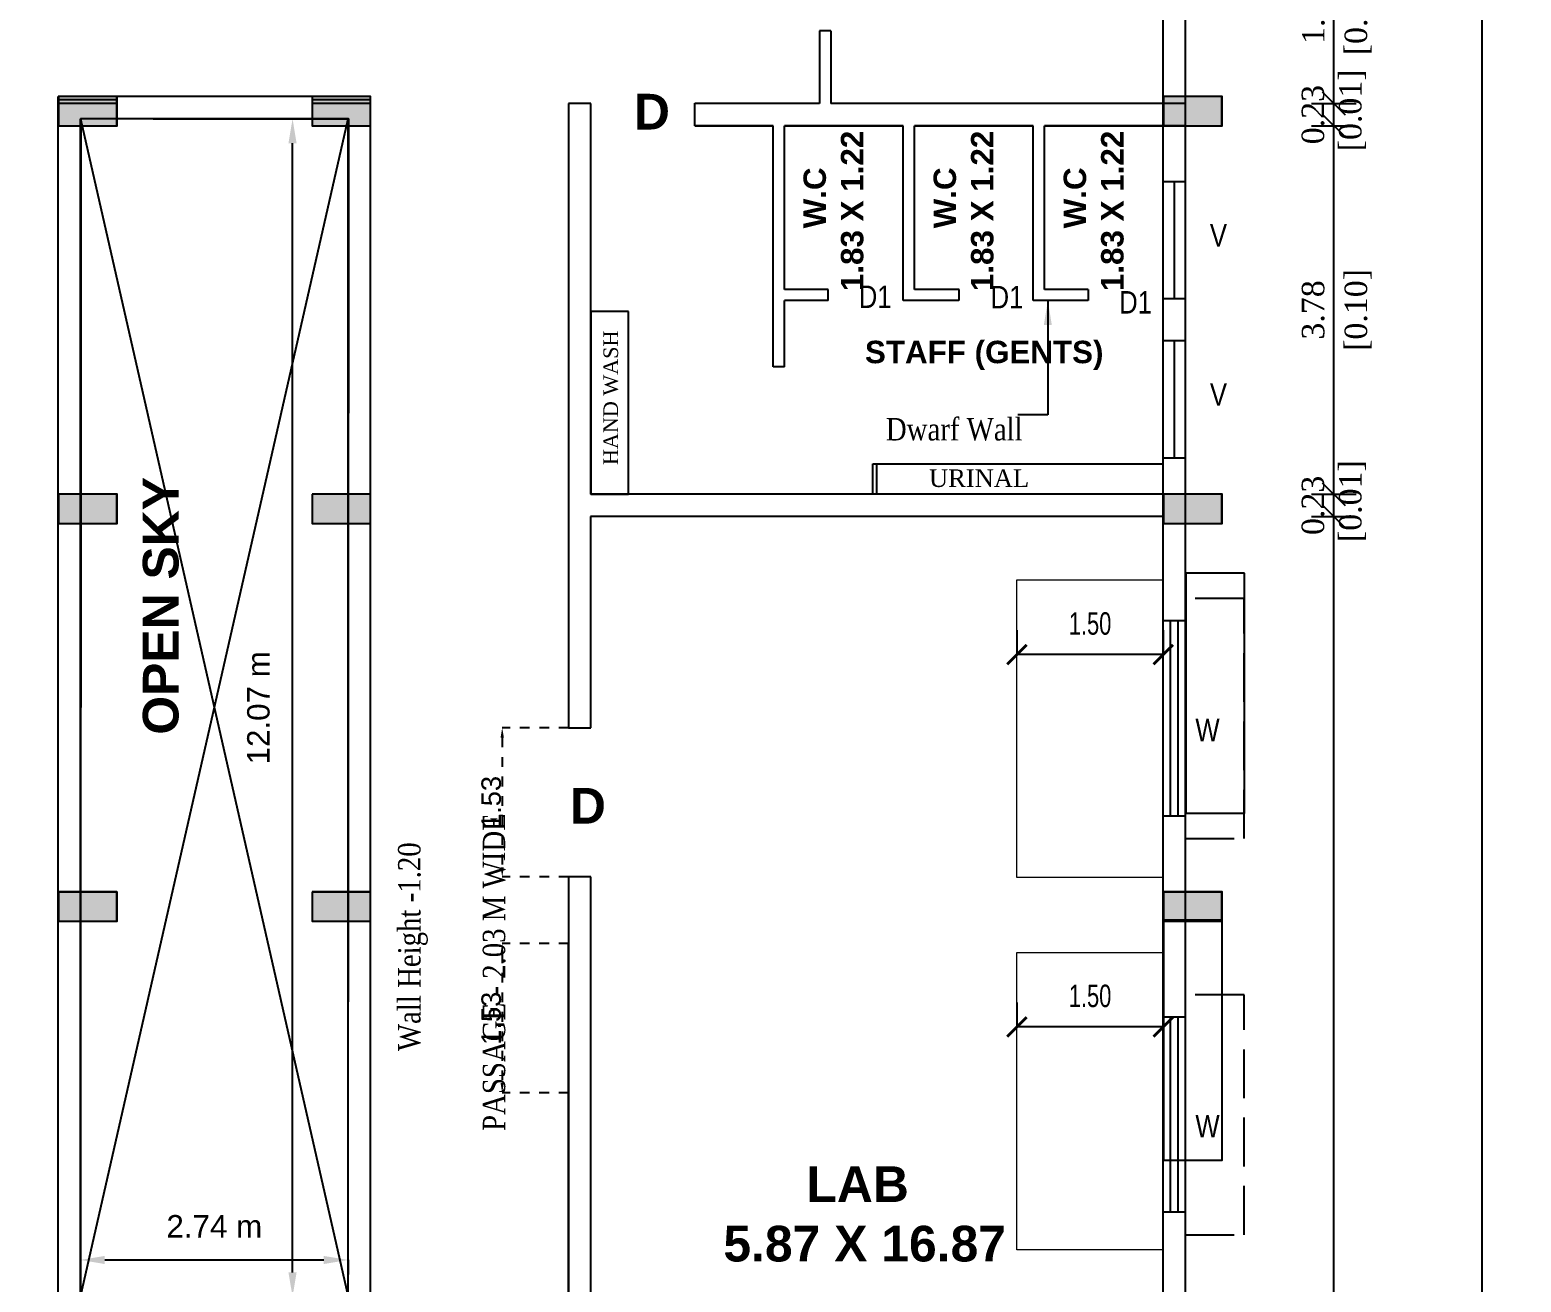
# Model space of a CAD drawing. Header units: metres. Extents: x 789 to 1127, y 8 to 183.
# Drawn here: x 922.92 to 938.2, y 50.04 to 62.88 of the extents above; entities that cross this region are included whole.
import ezdxf

# ---------------------------------------------------------------- set-up
doc = ezdxf.new("R2010")
doc.units = ezdxf.units.M
doc.header["$MEASUREMENT"] = 0
doc.header["$PDMODE"] = 96
doc.linetypes.add('CABLIN', pattern=[0.35, 0.25, -0.1])
doc.linetypes.add('DOT2', pattern=[0.125, 0, -0.125])
for name, color, linetype in [('BLK_1_FLR_1_CHAJJA', 6, 'Continuous'), ('BLK_1_FLR_2_BLT_UP_AREA_DEDUCT', 26, 'Continuous'), ('BLK_1_FLR_2_EXIT_WIDTH_DOOR', 2, 'Continuous'), ('BLK_1_FLR_2_VENTILATION_SHAFT', 6, 'Continuous'), ('C-ANNO-TABL', 10, 'Continuous'), ('DIM', 205, 'Continuous'), ('ED', 30, 'Continuous'), ('T E X T', 7, 'Continuous'), ('TEXT1', 7, 'Continuous'), ('W A L L', 125, 'Continuous')]:
    doc.layers.add(name, color=color, linetype=linetype)
doc.layers.add('BLK_1_FLR_2_BLT_UP_AREA', color=26, linetype='Continuous', plot=False)
doc.layers.add('BLK_1_FLR_2_ROOM_1_LIGHT_VENTILATION_1', color=232, linetype='Continuous', lineweight=0)
doc.styles.add('CORPORATION', font='arial.ttf')
doc.styles.add('DIM 100', font='ARIALN.TTF', dxfattribs={"width": 0.85, "height": 0.23})
doc.styles.add('PDF Arial Bold', font='arialbd.ttf')
doc.styles.add('rs', font='arial.ttf', dxfattribs={"width": 0.85})
doc.styles.add('S', font='swiss.ttf')
doc.styles.get("Standard").update_dxf_attribs({"font": 'BOOKOS.TTF'})
doc.styles.add('swc', font='swissc.ttf', dxfattribs={"height": 250})
doc.dimstyles.new('Dim-outter', dxfattribs={"dimtxt": 1, "dimasz": 1, "dimexe": 0, "dimexo": 0, "dimgap": 1, "dimtad": 1, "dimlfac": -1, "dimzin": 3, "dimdsep": 46, "dimtxsty": 'CORPORATION', "dimblk": 'ARCHTICK', "dimcen": 0.125, "dimclrd": 8, "dimclre": 8, "dimclrt": 256, "dimazin": 0, "dimtfac": 0.5, "dimtix": 1, "dimtmove": 2, "dimatfit": 3, "dimfxl": 0, "dimtolj": 1, "dimtzin": 0, "dimarcsym": 0})
doc.dimstyles.new('GRID DIM 400', dxfattribs={"dimscale": 0, "dimtxt": 0.8, "dimasz": 0.2, "dimexe": 0, "dimexo": 0, "dimgap": 0.2, "dimtad": 0, "dimlfac": -0.1, "dimzin": 1, "dimdsep": 46, "dimtxsty": 'DIM 100', "dimblk": 'ARCHTICK', "dimcen": 0, "dimclrd": 256, "dimclre": 252, "dimclrt": 4, "dimazin": 0, "dimtfac": 1, "dimtix": 1, "dimtofl": 0, "dimtmove": 2, "dimatfit": 0, "dimfxl": 0, "dimtolj": 1, "dimtzin": 0, "dimarcsym": 0})
doc.dimstyles.new('METRIC', dxfattribs={"dimtxt": 0.45, "dimasz": 0.25, "dimexe": 0.15, "dimexo": 0.15, "dimgap": 0.15, "dimtad": 1, "dimzin": 0, "dimdsep": 46, "dimtxsty": 'S', "dimcen": 0, "dimclrd": 1, "dimclre": 1, "dimclrt": 5, "dimadec": 0, "dimazin": 2, "dimtfac": 1, "dimtix": 1, "dimtofl": 0, "dimtmove": 1, "dimatfit": 0, "dimfxl": 0, "dimtolj": 1, "dimtzin": 0, "dimarcsym": 0})
doc.dimstyles.new('STANDARD$0', dxfattribs={"dimtxt": 7, "dimasz": 3, "dimexe": 3, "dimexo": 1, "dimgap": 1.5, "dimtad": 1, "dimdec": 1, "dimzin": 1, "dimdsep": 46, "dimlunit": 4, "dimtxsty": 'Standard', "dimblk": 'OBLIQUE', "dimcen": 0.09375, "dimdle": 1, "dimclrd": 8, "dimclre": 8, "dimclrt": 7, "dimadec": 1, "dimazin": 0, "dimtfac": 1, "dimtdec": 1, "dimtix": 1, "dimtmove": 2, "dimatfit": 3, "dimldrblk": 'ARCHTICK', "dimfxl": 0, "dimfrac": 2, "dimtolj": 1, "dimtzin": 0, "dimarcsym": 0})

# ---------------------------------------------------------------- blocks, each defined once
blk = doc.blocks.new('_Oblique')
at = {"color": 0, "linetype": 'ByBlock', "lineweight": -2}
blk.add_line((-0.5, -0.5), (0.5, 0.5), dxfattribs=at)
blk = doc.blocks.new('*D159')
at = {"layer": 'Defpoints', "color": 0}
for p in [(934.286, 57.89), (936.283, 57.89), (934.286, 41.016)]:
    blk.add_point(p, dxfattribs=at)
at = {"layer": 'ED', "color": 0, "lineweight": -2}
for p, q in [((936.053, 57.89), (936.513, 57.89)), ((936.283, 41.016), (936.283, 57.89)), ((936.053, 41.016), (936.513, 41.016))]:
    blk.add_line(p, q, dxfattribs=at)
at = {"layer": 'ED', "color": 0, "lineweight": -2, "xscale": 0.23, "yscale": 0.23, "zscale": 0.23}
for p, rotation in [((936.283, 57.89), 90), ((936.283, 41.016), 270)]:
    blk.add_blockref('_Oblique', p, dxfattribs=dict(at, rotation=rotation))
at = {"layer": 'ED', "color": 0, "char_height": 0.23, "attachment_point": 5, "rotation": 90}
for s, insert in [('\\A1;[0.43]', (936.532, 49.453)), ('\\A1;16.87', (936.072, 49.453))]:
    blk.add_mtext(s, dxfattribs=dict(at, insert=insert))
blk = doc.blocks.new('*D160')
at = {"layer": 'Defpoints', "color": 0}
for p in [(934.286, 58.118), (936.283, 58.118), (934.286, 57.89)]:
    blk.add_point(p, dxfattribs=at)
at = {"layer": 'ED', "color": 0, "lineweight": -2}
for p, q in [((936.053, 58.118), (936.513, 58.118)), ((936.283, 57.89), (936.283, 58.118)), ((936.053, 57.89), (936.513, 57.89))]:
    blk.add_line(p, q, dxfattribs=at)
at = {"layer": 'ED', "color": 0, "lineweight": -2, "xscale": 0.23, "yscale": 0.23, "zscale": 0.23}
for p, rotation in [((936.283, 58.118), 90), ((936.283, 57.89), 270)]:
    blk.add_blockref('_Oblique', p, dxfattribs=dict(at, rotation=rotation))
at = {"layer": 'ED', "color": 0, "insert": (936.283, 58.004), "char_height": 0.23, "attachment_point": 5, "rotation": 90}
blk.add_mtext('\\A1;0.23\\P [0.01]', dxfattribs=at)
blk = doc.blocks.new('*D161')
at = {"layer": 'Defpoints', "color": 0}
for p in [(934.515, 61.895), (936.283, 61.895), (934.286, 58.118)]:
    blk.add_point(p, dxfattribs=at)
at = {"layer": 'ED', "color": 0, "lineweight": -2}
for p, q in [((936.053, 61.895), (936.513, 61.895)), ((936.283, 58.118), (936.283, 61.895)), ((936.053, 58.118), (936.513, 58.118))]:
    blk.add_line(p, q, dxfattribs=at)
at = {"layer": 'ED', "color": 0, "lineweight": -2, "xscale": 0.23, "yscale": 0.23, "zscale": 0.23}
for p, rotation in [((936.283, 61.895), 90), ((936.283, 58.118), 270)]:
    blk.add_blockref('_Oblique', p, dxfattribs=dict(at, rotation=rotation))
at = {"layer": 'ED', "color": 0, "char_height": 0.23, "attachment_point": 5, "rotation": 90}
for s, insert in [('\\A1;[0.10]', (936.532, 60.007)), ('\\A1;3.78', (936.072, 60.007))]:
    blk.add_mtext(s, dxfattribs=dict(at, insert=insert))
blk = doc.blocks.new('*D162')
at = {"layer": 'Defpoints', "color": 0}
for p in [(934.515, 62.123), (936.283, 62.123), (934.515, 61.895)]:
    blk.add_point(p, dxfattribs=at)
at = {"layer": 'ED', "color": 0, "lineweight": -2}
for p, q in [((936.053, 62.123), (936.513, 62.123)), ((936.283, 61.895), (936.283, 62.123)), ((936.053, 61.895), (936.513, 61.895))]:
    blk.add_line(p, q, dxfattribs=at)
at = {"layer": 'ED', "color": 0, "lineweight": -2, "xscale": 0.23, "yscale": 0.23, "zscale": 0.23}
for p, rotation in [((936.283, 62.123), 90), ((936.283, 61.895), 270)]:
    blk.add_blockref('_Oblique', p, dxfattribs=dict(at, rotation=rotation))
at = {"layer": 'ED', "color": 0, "insert": (936.283, 62.009), "char_height": 0.23, "attachment_point": 5, "rotation": 90}
blk.add_mtext('\\A1;0.23\\P [0.01]', dxfattribs=at)
blk = doc.blocks.new('*D163')
at = {"layer": 'Defpoints', "color": 0}
for p in [(934.286, 63.951), (936.283, 63.951), (934.515, 62.123)]:
    blk.add_point(p, dxfattribs=at)
at = {"layer": 'ED', "color": 0, "lineweight": -2}
for p, q in [((936.053, 63.951), (936.513, 63.951)), ((936.283, 62.123), (936.283, 63.951)), ((936.053, 62.123), (936.513, 62.123))]:
    blk.add_line(p, q, dxfattribs=at)
at = {"layer": 'ED', "color": 0, "lineweight": -2, "xscale": 0.23, "yscale": 0.23, "zscale": 0.23}
for p, rotation in [((936.283, 63.951), 90), ((936.283, 62.123), 270)]:
    blk.add_blockref('_Oblique', p, dxfattribs=dict(at, rotation=rotation))
at = {"layer": 'ED', "color": 0, "char_height": 0.23, "attachment_point": 5, "rotation": 90}
for s, insert in [('\\A1;1.83', (936.074, 63.037)), ('\\A1;[0.05]', (936.532, 63.037))]:
    blk.add_mtext(s, dxfattribs=dict(at, insert=insert))
blk = doc.blocks.new('*D358')
at = {"layer": 'Defpoints', "color": 0}
for p in [(936.283, 94.127), (937.803, 94.127), (936.283, 40.787)]:
    blk.add_point(p, dxfattribs=at)
at = {"layer": 'ED', "color": 0, "lineweight": -2}
for p, q in [((937.573, 94.127), (938.033, 94.127)), ((937.803, 40.787), (937.803, 94.127)), ((937.573, 40.787), (938.033, 40.787))]:
    blk.add_line(p, q, dxfattribs=at)
at = {"layer": 'ED', "color": 0, "lineweight": -2, "xscale": 0.23, "yscale": 0.23, "zscale": 0.23}
for p, rotation in [((937.803, 94.127), 90), ((937.803, 40.787), 270)]:
    blk.add_blockref('_Oblique', p, dxfattribs=dict(at, rotation=rotation))
at = {"layer": 'ED', "color": 0, "char_height": 0.23, "attachment_point": 5, "rotation": 90}
for s, insert in [('\\A1;53.34', (937.592, 67.457)), ('\\A1;[1.35]', (938.052, 67.457))]:
    blk.add_mtext(s, dxfattribs=dict(at, insert=insert))
blk = doc.blocks.new('*D316')
at = {"layer": 'Defpoints', "color": 0, "ltscale": 0.5}
for p in [(923.434, 50.401), (926.179, 50.401), (926.179, 50.27)]:
    blk.add_point(p, dxfattribs=at)
at = {"layer": 'ED', "color": 1, "lineweight": -2, "ltscale": 0.5}
for p, q in [((923.434, 50.27), (923.434, 50.12)), ((923.684, 50.27), (925.929, 50.27)), ((926.179, 50.27), (926.179, 50.12))]:
    blk.add_line(p, q, dxfattribs=at)
at = {"layer": 'ED', "color": 1, "ltscale": 0.5}
for points in [[(923.684, 50.311), (923.684, 50.228), (923.434, 50.27)], [(925.929, 50.311), (925.929, 50.228), (926.179, 50.27)]]:
    blk.add_solid(points, dxfattribs=at)
at = {"layer": 'ED', "lineweight": -2, "ltscale": 0.5, "insert": (924.807, 50.615), "char_height": 0.23, "attachment_point": 5, "style": 'S'}
blk.add_mtext('\\A1;2.74 m', dxfattribs=at)
blk = doc.blocks.new('*D317')
at = {"layer": 'Defpoints', "color": 0, "ltscale": 0.5}
for p in [(925.011, 61.966), (925.609, 61.966), (925.011, 49.892)]:
    blk.add_point(p, dxfattribs=at)
at = {"layer": 'ED', "color": 1, "lineweight": -2, "ltscale": 0.5}
for p, q in [((925.379, 61.966), (925.759, 61.966)), ((925.609, 50.142), (925.609, 61.716)), ((925.379, 49.892), (925.759, 49.892))]:
    blk.add_line(p, q, dxfattribs=at)
at = {"layer": 'ED', "color": 1, "ltscale": 0.5}
for points in [[(925.567, 61.716), (925.65, 61.716), (925.609, 61.966)], [(925.567, 50.142), (925.65, 50.142), (925.609, 49.892)]]:
    blk.add_solid(points, dxfattribs=at)
at = {"layer": 'ED', "lineweight": -2, "ltscale": 0.5, "insert": (925.26, 55.929), "char_height": 0.23, "attachment_point": 5, "rotation": 90, "style": 'S'}
blk.add_mtext('\\A1;12.07 m', dxfattribs=at)
blk = doc.blocks.new('45')
at = {"layer": 'C-ANNO-TABL'}
h = blk.add_hatch(color=240, dxfattribs=at)
h.dxf.hatch_style = 1
h.paths.add_polyline_path([(11214.308, -3192.795), (11214.308, -3193.095), (11214.908, -3193.095), (11214.908, -3192.795)])
h = blk.add_hatch(color=240, dxfattribs=at)
h.dxf.hatch_style = 1
h.paths.add_polyline_path([(11214.308, -3192.83), (11214.308, -3193.059), (11214.908, -3193.059), (11214.908, -3192.83)])
h = blk.add_hatch(color=240, dxfattribs=at)
h.dxf.hatch_style = 1
h.paths.add_polyline_path([(11214.308, -3192.866), (11214.308, -3193.095), (11214.908, -3193.095), (11214.908, -3192.866)])
h = blk.add_hatch(color=240, dxfattribs=at)
h.dxf.hatch_style = 1
h.paths.add_polyline_path([(11214.308, -3192.866), (11214.308, -3193.095), (11214.908, -3193.095), (11214.908, -3192.866)])
h = blk.add_hatch(color=240, dxfattribs=at)
h.dxf.hatch_style = 1
h.paths.add_polyline_path([(11216.908, -3192.795), (11216.908, -3193.095), (11217.508, -3193.095), (11217.508, -3192.795)])
h = blk.add_hatch(color=240, dxfattribs=at)
h.dxf.hatch_style = 1
h.paths.add_polyline_path([(11216.908, -3192.83), (11216.908, -3193.059), (11217.508, -3193.059), (11217.508, -3192.83)])
h = blk.add_hatch(color=240, dxfattribs=at)
h.dxf.hatch_style = 1
h.paths.add_polyline_path([(11216.908, -3192.866), (11216.908, -3193.095), (11217.508, -3193.095), (11217.508, -3192.866)])
h = blk.add_hatch(color=240, dxfattribs=at)
h.dxf.hatch_style = 1
h.paths.add_polyline_path([(11216.908, -3192.866), (11216.908, -3193.095), (11217.508, -3193.095), (11217.508, -3192.866)])
h = blk.add_hatch(color=240, dxfattribs=at)
h.dxf.hatch_style = 1
h.paths.add_polyline_path([(11225.636, -3192.795), (11225.636, -3193.095), (11226.237, -3193.095), (11226.237, -3192.795)])
h = blk.add_hatch(color=240, dxfattribs=at)
h.dxf.hatch_style = 1
h.paths.add_polyline_path([(11214.308, -3196.871), (11214.308, -3197.171), (11214.908, -3197.171), (11214.908, -3196.871)])
h = blk.add_hatch(color=240, dxfattribs=at)
h.dxf.hatch_style = 1
h.paths.add_polyline_path([(11216.908, -3196.871), (11216.908, -3197.171), (11217.508, -3197.171), (11217.508, -3196.871)])
h = blk.add_hatch(color=240, dxfattribs=at)
h.dxf.hatch_style = 1
h.paths.add_polyline_path([(11225.636, -3196.871), (11225.636, -3197.171), (11226.237, -3197.171), (11226.237, -3196.871)])
h = blk.add_hatch(color=240, dxfattribs=at)
h.dxf.hatch_style = 1
h.paths.add_polyline_path([(11214.308, -3200.948), (11214.308, -3201.248), (11214.908, -3201.248), (11214.908, -3200.948)])
h = blk.add_hatch(color=240, dxfattribs=at)
h.dxf.hatch_style = 1
h.paths.add_polyline_path([(11216.908, -3200.948), (11216.908, -3201.248), (11217.508, -3201.248), (11217.508, -3200.948)])
h = blk.add_hatch(color=240, dxfattribs=at)
h.dxf.hatch_style = 1
h.paths.add_polyline_path([(11225.636, -3200.948), (11225.636, -3201.248), (11226.237, -3201.248), (11226.237, -3200.948)])
at = {"layer": 'C-ANNO-TABL', "color": 240}
for points in [[(11214.308, -3192.795), (11214.308, -3193.095), (11214.908, -3193.095), (11214.908, -3192.795)], [(11214.308, -3192.795), (11214.308, -3193.095), (11214.908, -3193.095), (11214.908, -3192.795)], [(11216.908, -3192.795), (11216.908, -3193.095), (11217.508, -3193.095), (11217.508, -3192.795)], [(11216.908, -3192.795), (11216.908, -3193.095), (11217.508, -3193.095), (11217.508, -3192.795)], [(11225.636, -3192.795), (11225.636, -3193.095), (11226.237, -3193.095), (11226.237, -3192.795)], [(11214.308, -3196.871), (11214.308, -3197.171), (11214.908, -3197.171), (11214.908, -3196.871)], [(11216.908, -3196.871), (11216.908, -3197.171), (11217.508, -3197.171), (11217.508, -3196.871)], [(11225.636, -3196.871), (11225.636, -3197.171), (11226.237, -3197.171), (11226.237, -3196.871)], [(11214.308, -3200.948), (11214.308, -3201.248), (11214.908, -3201.248), (11214.908, -3200.948)], [(11216.908, -3200.948), (11216.908, -3201.248), (11217.508, -3201.248), (11217.508, -3200.948)], [(11225.636, -3200.948), (11225.636, -3201.248), (11226.237, -3201.248), (11226.237, -3200.948)]]:
    blk.add_lwpolyline(points, close=True, dxfattribs=at)
for points in [[(11214.908, -3193.059), (11214.908, -3192.83), (11214.308, -3192.83), (11214.308, -3193.059)], [(11214.908, -3193.095), (11214.908, -3192.866), (11214.308, -3192.866), (11214.308, -3193.095)], [(11214.908, -3193.095), (11214.908, -3192.866), (11214.308, -3192.866), (11214.308, -3193.095)], [(11217.508, -3193.059), (11217.508, -3192.83), (11216.908, -3192.83), (11216.908, -3193.059)], [(11217.508, -3193.095), (11217.508, -3192.866), (11216.908, -3192.866), (11216.908, -3193.095)], [(11217.508, -3193.095), (11217.508, -3192.866), (11216.908, -3192.866), (11216.908, -3193.095)]]:
    blk.add_lwpolyline(points, dxfattribs=at)
blk = doc.blocks.new('369')
at = {"layer": 'C-ANNO-TABL'}
h = blk.add_hatch(color=240, dxfattribs=at)
h.dxf.hatch_style = 1
h.paths.add_polyline_path([(11118.761, -3189.892), (11118.761, -3190.192), (11119.361, -3190.192), (11119.361, -3189.892)])
h = blk.add_hatch(color=240, dxfattribs=at)
h.dxf.hatch_style = 1
h.paths.add_polyline_path([(11118.761, -3189.928), (11118.761, -3190.156), (11119.361, -3190.156), (11119.361, -3189.928)])
h = blk.add_hatch(color=240, dxfattribs=at)
h.dxf.hatch_style = 1
h.paths.add_polyline_path([(11118.761, -3189.963), (11118.761, -3190.192), (11119.361, -3190.192), (11119.361, -3189.963)])
h = blk.add_hatch(color=240, dxfattribs=at)
h.dxf.hatch_style = 1
h.paths.add_polyline_path([(11118.761, -3189.963), (11118.761, -3190.192), (11119.361, -3190.192), (11119.361, -3189.963)])
h = blk.add_hatch(color=240, dxfattribs=at)
h.dxf.hatch_style = 1
h.paths.add_polyline_path([(11121.36, -3189.892), (11121.36, -3190.192), (11121.961, -3190.192), (11121.961, -3189.892)])
h = blk.add_hatch(color=240, dxfattribs=at)
h.dxf.hatch_style = 1
h.paths.add_polyline_path([(11121.36, -3189.928), (11121.36, -3190.156), (11121.961, -3190.156), (11121.961, -3189.928)])
h = blk.add_hatch(color=240, dxfattribs=at)
h.dxf.hatch_style = 1
h.paths.add_polyline_path([(11121.36, -3189.963), (11121.36, -3190.192), (11121.961, -3190.192), (11121.961, -3189.963)])
h = blk.add_hatch(color=240, dxfattribs=at)
h.dxf.hatch_style = 1
h.paths.add_polyline_path([(11121.36, -3189.963), (11121.36, -3190.192), (11121.961, -3190.192), (11121.961, -3189.963)])
h = blk.add_hatch(color=240, dxfattribs=at)
h.dxf.hatch_style = 1
h.paths.add_polyline_path([(11130.089, -3189.892), (11130.089, -3190.192), (11130.689, -3190.192), (11130.689, -3189.892)])
h = blk.add_hatch(color=240, dxfattribs=at)
h.dxf.hatch_style = 1
h.paths.add_polyline_path([(11118.761, -3193.969), (11118.761, -3194.269), (11119.361, -3194.269), (11119.361, -3193.969)])
h = blk.add_hatch(color=240, dxfattribs=at)
h.dxf.hatch_style = 1
h.paths.add_polyline_path([(11121.36, -3193.969), (11121.36, -3194.269), (11121.961, -3194.269), (11121.961, -3193.969)])
h = blk.add_hatch(color=240, dxfattribs=at)
h.dxf.hatch_style = 1
h.paths.add_polyline_path([(11130.089, -3193.969), (11130.089, -3194.269), (11130.689, -3194.269), (11130.689, -3193.969)])
h = blk.add_hatch(color=240, dxfattribs=at)
h.dxf.hatch_style = 1
h.paths.add_polyline_path([(11118.761, -3198.046), (11118.761, -3198.345), (11119.361, -3198.345), (11119.361, -3198.046)])
h = blk.add_hatch(color=240, dxfattribs=at)
h.dxf.hatch_style = 1
h.paths.add_polyline_path([(11121.36, -3198.046), (11121.36, -3198.345), (11121.961, -3198.345), (11121.961, -3198.046)])
h = blk.add_hatch(color=240, dxfattribs=at)
h.dxf.hatch_style = 1
h.paths.add_polyline_path([(11130.089, -3198.046), (11130.089, -3198.345), (11130.689, -3198.345), (11130.689, -3198.046)])
at = {"layer": 'C-ANNO-TABL', "color": 240}
for points in [[(11118.761, -3189.892), (11118.761, -3190.192), (11119.361, -3190.192), (11119.361, -3189.892)], [(11118.761, -3189.892), (11118.761, -3190.192), (11119.361, -3190.192), (11119.361, -3189.892)], [(11121.36, -3189.892), (11121.36, -3190.192), (11121.961, -3190.192), (11121.961, -3189.892)], [(11121.36, -3189.892), (11121.36, -3190.192), (11121.961, -3190.192), (11121.961, -3189.892)], [(11130.089, -3189.892), (11130.089, -3190.192), (11130.689, -3190.192), (11130.689, -3189.892)], [(11118.761, -3193.969), (11118.761, -3194.269), (11119.361, -3194.269), (11119.361, -3193.969)], [(11121.36, -3193.969), (11121.36, -3194.269), (11121.961, -3194.269), (11121.961, -3193.969)], [(11130.089, -3193.969), (11130.089, -3194.269), (11130.689, -3194.269), (11130.689, -3193.969)], [(11118.761, -3198.046), (11118.761, -3198.345), (11119.361, -3198.345), (11119.361, -3198.046)], [(11121.36, -3198.046), (11121.36, -3198.345), (11121.961, -3198.345), (11121.961, -3198.046)], [(11130.089, -3198.046), (11130.089, -3198.345), (11130.689, -3198.345), (11130.689, -3198.046)]]:
    blk.add_lwpolyline(points, close=True, dxfattribs=at)
for points in [[(11119.361, -3190.156), (11119.361, -3189.928), (11118.761, -3189.928), (11118.761, -3190.156)], [(11119.361, -3190.192), (11119.361, -3189.963), (11118.761, -3189.963), (11118.761, -3190.192)], [(11119.361, -3190.192), (11119.361, -3189.963), (11118.761, -3189.963), (11118.761, -3190.192)], [(11121.961, -3190.156), (11121.961, -3189.928), (11121.36, -3189.928), (11121.36, -3190.156)], [(11121.961, -3190.192), (11121.961, -3189.963), (11121.36, -3189.963), (11121.36, -3190.192)], [(11121.961, -3190.192), (11121.961, -3189.963), (11121.36, -3189.963), (11121.36, -3190.192)]]:
    blk.add_lwpolyline(points, dxfattribs=at)
blk = doc.blocks.new('_ArchTick')
at = {"color": 0, "linetype": 'ByBlock', "const_width": 0.15}
blk.add_lwpolyline([(-0.5, -0.5), (0.5, 0.5)], dxfattribs=at)
blk = doc.blocks.new('*D96')
at = {"layer": 'BLK_1_FLR_2_ROOM_1_LIGHT_VENTILATION_1', "lineweight": -2}
for p, q in [((933.034, 52.908), (933.034, 52.658)), ((934.534, 52.908), (934.534, 52.658)), ((934.534, 52.658), (933.034, 52.658))]:
    blk.add_line(p, q, dxfattribs=at)
at = {"layer": 'Defpoints', "color": 0}
for p in [(933.034, 52.95), (934.534, 52.95), (933.034, 52.658)]:
    blk.add_point(p, dxfattribs=at)
at = {"layer": 'BLK_1_FLR_2_ROOM_1_LIGHT_VENTILATION_1', "lineweight": -2, "xscale": 0.2, "yscale": 0.2, "zscale": 0.2, "rotation": 180}
blk.add_blockref('_ArchTick', (933.034, 52.658), dxfattribs=at)
at = {"layer": 'BLK_1_FLR_2_ROOM_1_LIGHT_VENTILATION_1', "lineweight": -2, "xscale": 0.2, "yscale": 0.2, "zscale": 0.2}
blk.add_blockref('_ArchTick', (934.534, 52.658), dxfattribs=at)
at = {"layer": 'BLK_1_FLR_2_ROOM_1_LIGHT_VENTILATION_1', "insert": (933.784, 52.975), "char_height": 0.23, "attachment_point": 5, "style": 'DIM 100'}
blk.add_mtext('\\A1;1.50', dxfattribs=at)
blk = doc.blocks.new('*D97')
at = {"layer": 'BLK_1_FLR_2_ROOM_1_LIGHT_VENTILATION_1', "lineweight": -2}
for p, q in [((933.034, 56.725), (933.034, 56.475)), ((934.534, 56.725), (934.534, 56.475)), ((934.534, 56.475), (933.034, 56.475))]:
    blk.add_line(p, q, dxfattribs=at)
at = {"layer": 'Defpoints', "color": 0}
for p in [(933.034, 56.767), (934.534, 56.767), (933.034, 56.475)]:
    blk.add_point(p, dxfattribs=at)
at = {"layer": 'BLK_1_FLR_2_ROOM_1_LIGHT_VENTILATION_1', "lineweight": -2, "xscale": 0.2, "yscale": 0.2, "zscale": 0.2, "rotation": 180}
blk.add_blockref('_ArchTick', (933.034, 56.475), dxfattribs=at)
at = {"layer": 'BLK_1_FLR_2_ROOM_1_LIGHT_VENTILATION_1', "lineweight": -2, "xscale": 0.2, "yscale": 0.2, "zscale": 0.2}
blk.add_blockref('_ArchTick', (934.534, 56.475), dxfattribs=at)
at = {"layer": 'BLK_1_FLR_2_ROOM_1_LIGHT_VENTILATION_1', "insert": (933.784, 56.792), "char_height": 0.23, "attachment_point": 5, "style": 'DIM 100'}
blk.add_mtext('\\A1;1.50', dxfattribs=at)
blk = doc.blocks.new('*D142')
at = {"layer": 'BLK_1_FLR_2_EXIT_WIDTH_DOOR', "linetype": 'DOT2', "lineweight": -2, "ltscale": 0.05}
for p, q in [((928.438, 53.512), (927.758, 53.512)), ((927.758, 53.412), (927.758, 52.083)), ((928.438, 51.983), (927.758, 51.983))]:
    blk.add_line(p, q, dxfattribs=at)
at = {"layer": 'BLK_1_FLR_2_EXIT_WIDTH_DOOR', "ltscale": 0.05}
for points in [[(927.741, 53.412), (927.774, 53.412), (927.758, 53.512)], [(927.741, 52.083), (927.774, 52.083), (927.758, 51.983)]]:
    blk.add_solid(points, dxfattribs=at)
at = {"layer": 'Defpoints', "color": 0, "ltscale": 0.05}
for p in [(928.438, 53.512), (927.758, 51.983), (928.438, 51.983)]:
    blk.add_point(p, dxfattribs=at)
at = {"layer": 'BLK_1_FLR_2_EXIT_WIDTH_DOOR', "ltscale": 0.05, "insert": (927.646, 52.747), "char_height": 0.2, "attachment_point": 5, "rotation": 90, "style": 'CORPORATION'}
blk.add_mtext('\\A1;1.53', dxfattribs=at)
blk = doc.blocks.new('*D143')
at = {"layer": 'BLK_1_FLR_2_EXIT_WIDTH_DOOR', "linetype": 'DOT2', "lineweight": -2, "ltscale": 0.05}
for p, q in [((928.439, 55.724), (927.758, 55.724)), ((927.758, 55.624), (927.758, 54.295)), ((928.439, 54.195), (927.758, 54.195))]:
    blk.add_line(p, q, dxfattribs=at)
at = {"layer": 'BLK_1_FLR_2_EXIT_WIDTH_DOOR', "ltscale": 0.05}
for points in [[(927.741, 55.624), (927.775, 55.624), (927.758, 55.724)], [(927.741, 54.295), (927.775, 54.295), (927.758, 54.195)]]:
    blk.add_solid(points, dxfattribs=at)
at = {"layer": 'Defpoints', "color": 0, "ltscale": 0.05}
for p in [(928.439, 55.724), (927.758, 54.195), (928.439, 54.195)]:
    blk.add_point(p, dxfattribs=at)
at = {"layer": 'BLK_1_FLR_2_EXIT_WIDTH_DOOR', "ltscale": 0.05, "insert": (927.646, 54.959), "char_height": 0.2, "attachment_point": 5, "rotation": 90, "style": 'CORPORATION'}
blk.add_mtext('\\A1;1.53', dxfattribs=at)

msp = doc.modelspace()

# ---------------------------------------------------------------- hatches: boundary and pattern name
h = msp.add_hatch(color=240)
h.dxf.hatch_style = 1
h.paths.add_polyline_path([(934.53428, 62.19484), (934.53428, 61.89487), (935.13473, 61.89487), (935.13473, 62.19484)])
h = msp.add_hatch(color=240)
h.dxf.hatch_style = 1
h.paths.add_polyline_path([(934.53428, 58.11814), (934.53428, 57.81817), (935.13473, 57.81817), (935.13473, 58.11814)])
h = msp.add_hatch(color=240)
h.dxf.hatch_style = 1
h.paths.add_polyline_path([(934.53428, 54.04144), (934.53428, 53.74147), (935.13473, 53.74147), (935.13473, 54.04144)])

# ---------------------------------------------------------------- linework, layer by layer
at = {"layer": 'BLK_1_FLR_1_CHAJJA', "linetype": 'Continuous'}
for points in [[(935.36587, 57.30756), (934.76591, 57.30756), (934.76591, 54.84756), (935.36587, 54.84756)], [(935.13727, 53.75323), (934.53731, 53.75323), (934.53731, 51.29323), (935.13727, 51.29323)]]:
    msp.add_lwpolyline(points, close=True, dxfattribs=at)
at = {"layer": 'BLK_1_FLR_2_BLT_UP_AREA', "color": 26}
msp.add_lwpolyline([(934.76288, 40.78747), (934.76288, 94.12747), (914.62091, 94.12747), (914.62091, 40.78747)], close=True, dxfattribs=at)
at = {"layer": 'BLK_1_FLR_2_BLT_UP_AREA_DEDUCT', "color": 26, "linetype": 'Continuous'}
msp.add_lwpolyline([(926.17768, 49.89442), (926.18224, 61.96601), (923.43904, 61.96497), (923.43448, 49.89338)], close=True, dxfattribs=at)
at = {"layer": 'BLK_1_FLR_2_ROOM_1_LIGHT_VENTILATION_1', "color": 3}
for points in [[(933.03428, 54.19109), (933.03428, 57.2391), (934.53428, 57.2391), (934.53428, 54.19109)], [(933.03428, 50.37425), (933.03428, 53.42226), (934.53428, 53.42226), (934.53428, 50.37425)]]:
    msp.add_lwpolyline(points, close=True, dxfattribs=at)
at = {"layer": 'BLK_1_FLR_2_VENTILATION_SHAFT', "linetype": 'Continuous'}
msp.add_lwpolyline([(926.17768, 49.89338), (926.18224, 61.96549), (923.43904, 61.96549), (923.43448, 49.89338)], close=True, dxfattribs=at)
at = {"layer": 'DIM', "color": 251}
msp.add_lwpolyline([(924.18168, 61.96529), (926.18168, 61.96529), (926.17712, 49.89442), (924.17712, 49.89442)], dxfattribs=at)
at = {"layer": 'W A L L'}
for p, q in [((934.76288, 40.78747), (934.76288, 94.12747)), ((936.28288, 40.78747), (936.28288, 94.12747)), ((937.80288, 40.78747), (937.80288, 94.12747)), ((934.53428, 40.78747), (934.53428, 63.95129)), ((931.01113, 62.86611), (931.01113, 62.12347)), ((931.12543, 62.86611), (931.12543, 62.12347)), ((926.40628, 62.19484), (923.20588, 62.19484)), ((926.40628, 62.19484), (923.20588, 62.19484)), ((923.20588, 46.70046), (923.20588, 62.19484)), ((923.20588, 46.70046), (923.20588, 62.12347)), ((923.20588, 46.70046), (923.20588, 62.12347)), ((923.20588, 46.70046), (923.20588, 62.12347)), ((926.40628, 46.70046), (926.40628, 62.19484)), ((926.40628, 46.70046), (926.40628, 62.12347)), ((926.40628, 46.70046), (926.40628, 62.12347)), ((928.66688, 58.11827), (928.66688, 62.12347)), ((931.01113, 62.12347), (929.73085, 62.12347)), ((934.76288, 62.12347), (931.12543, 62.12347)), ((934.53428, 62.19484), (934.53428, 61.89487)), ((935.13473, 62.19484), (934.53428, 62.19484)), ((935.13473, 61.89487), (935.13473, 62.19484)), ((926.17768, 61.96474), (923.43448, 61.96624)), ((923.43448, 61.96624), (926.17768, 49.89338)), ((923.43448, 49.89338), (923.43448, 61.96624)), ((923.43448, 49.89338), (926.17768, 61.96474)), ((926.17768, 49.89338), (926.17768, 61.96474)), ((923.43448, 50.46487), (923.43448, 61.89487)), ((930.53525, 61.89487), (929.73085, 61.89487)), ((931.86826, 61.89487), (930.65017, 61.89487)), ((933.20127, 61.89487), (931.98318, 61.89487)), ((934.76288, 61.89487), (933.31618, 61.89487)), ((934.53428, 61.89487), (935.13473, 61.89487)), ((934.53428, 58.11814), (934.53428, 57.81817)), ((935.13473, 58.11814), (934.53428, 58.11814)), ((935.13473, 57.81817), (935.13473, 58.11814)), ((934.53428, 57.81817), (935.13473, 57.81817)), ((934.53428, 54.04144), (934.53428, 53.74147)), ((935.13473, 54.04144), (934.53428, 54.04144)), ((935.13473, 53.74147), (935.13473, 54.04144)), ((934.53428, 53.74147), (935.13473, 53.74147)), ((928.43828, 48.45662), (928.43828, 53.51164))]:
    msp.add_line(p, q, dxfattribs=at)
at = {"layer": 'W A L L', "lineweight": -3}
for p, q in [((931.12543, 62.86611), (931.01113, 62.86611)), ((928.43828, 62.12347), (928.43828, 55.72366)), ((929.73085, 61.89487), (929.73085, 62.1247)), ((929.73085, 61.89487), (930.53525, 61.89487)), ((930.53525, 59.42421), (930.53525, 61.89487)), ((930.65017, 61.89487), (931.86826, 61.89487)), ((930.65017, 60.21711), (930.65017, 61.89487)), ((931.86826, 60.1022), (931.86826, 61.89487)), ((931.98318, 61.89487), (933.20127, 61.89487)), ((931.98318, 60.21711), (931.98318, 61.89487)), ((933.20127, 60.1022), (933.20127, 61.89487)), ((933.31618, 61.89487), (934.53428, 61.89487)), ((933.31618, 60.21711), (933.31618, 61.89487)), ((931.09834, 60.21711), (930.65017, 60.21711)), ((931.09834, 60.1022), (930.65017, 60.1022)), ((930.65017, 59.42421), (930.65017, 60.1022)), ((931.09834, 60.1022), (931.09834, 60.21711)), ((931.98318, 60.1022), (931.86826, 60.1022)), ((932.44283, 60.21711), (931.98318, 60.21711)), ((932.43723, 60.1022), (931.98318, 60.1022)), ((932.43723, 60.21711), (932.43723, 60.1022)), ((933.76435, 60.1022), (933.20127, 60.1022)), ((933.76435, 60.21711), (933.31618, 60.21711)), ((933.76435, 60.21711), (933.76435, 60.1022)), ((930.65017, 59.42421), (930.53525, 59.42421)), ((931.55706, 58.11814), (931.55706, 58.42841)), ((931.55706, 58.42841), (931.59821, 58.42841)), ((931.59821, 58.11814), (931.59821, 58.42841)), ((931.59821, 58.42841), (931.6212, 58.42841)), ((934.53428, 58.11814), (928.66215, 58.11814)), ((934.53428, 58.11827), (928.66688, 58.11827)), ((934.53428, 57.88831), (928.66215, 57.88831)), ((934.53428, 57.88967), (928.66688, 57.88967)), ((928.66688, 55.72366), (928.66688, 57.88967)), ((928.43828, 55.72366), (928.66688, 55.72366)), ((928.66811, 54.1953), (928.43828, 54.1953)), ((928.43828, 54.1953), (928.43828, 48.45662)), ((928.66811, 48.45662), (928.66811, 54.1953))]:
    msp.add_line(p, q, dxfattribs=at)
at = {"layer": 'W A L L', "lineweight": -2, "ltscale": 0.5}
for p, q in [((928.66688, 62.12347), (928.43828, 62.12347)), ((934.53428, 61.32287), (934.76176, 61.32287)), ((934.64802, 60.12287), (934.64802, 61.32287)), ((934.53428, 60.12287), (934.76176, 60.12287)), ((934.53428, 59.69234), (934.76176, 59.69234)), ((934.64802, 58.49234), (934.64802, 59.69234)), ((931.59821, 58.42841), (934.53428, 58.42841)), ((934.53428, 58.49234), (934.76176, 58.49234)), ((934.76176, 56.81964), (934.53428, 56.81964)), ((934.60802, 54.81964), (934.60802, 56.81964)), ((934.68802, 54.81964), (934.68802, 56.81964)), ((934.76176, 54.81964), (934.53428, 54.81964)), ((934.76176, 52.7584), (934.53428, 52.7584)), ((934.60802, 50.7584), (934.60802, 52.7584)), ((934.68802, 50.7584), (934.68802, 52.7584)), ((934.76176, 50.7584), (934.53428, 50.7584))]:
    msp.add_line(p, q, dxfattribs=at)
at = {"layer": 'W A L L', "lineweight": -2}
for p, q in [((929.05286, 59.98946), (928.66688, 59.98946)), ((928.66688, 59.98946), (928.66688, 58.11814)), ((929.05286, 58.11814), (929.05286, 59.98946)), ((928.66688, 58.11814), (929.05286, 58.11814))]:
    msp.add_line(p, q, dxfattribs=at)
at = {"layer": 'W A L L', "linetype": 'CABLIN', "lineweight": -2, "ltscale": 2}
for p, q in [((935.36176, 57.04964), (934.76176, 57.04964)), ((935.36176, 56.81964), (935.36176, 57.04964)), ((935.36176, 54.58964), (935.36176, 56.81964)), ((934.76176, 54.58964), (935.36176, 54.58964)), ((935.36176, 52.9884), (934.76176, 52.9884)), ((935.36176, 52.7584), (935.36176, 52.9884)), ((935.36176, 50.5284), (935.36176, 52.7584)), ((934.76176, 50.5284), (935.36176, 50.5284))]:
    msp.add_line(p, q, dxfattribs=at)

# ---------------------------------------------------------------- block references
at = {"lineweight": -3}
for name, p in [('45', (-10291.09911, 3254.98962)), ('369', (-10195.55161, 3252.08695))]:
    msp.add_blockref(name, p, dxfattribs=at)

# ---------------------------------------------------------------- texts
at = {"layer": 'T E X T', "attachment_point": 7, "style": 'PDF Arial Bold'}
for s, insert, char_height in [('D', (929.10858, 61.85621), 0.36575), ('STAFF (GENTS)', (931.47623, 59.39158), 0.23), ('D', (928.45213, 54.74225), 0.36575), ('      LAB \\P5.87 X 16.87', (930.02478, 50.249), 0.3657525)]:
    msp.add_mtext(s, dxfattribs=dict(at, insert=insert, char_height=char_height))
at = {"layer": 'T E X T', "lineweight": -2, "ltscale": 0.5, "char_height": 0.23, "attachment_point": 5, "style": 'swc'}
for s, insert in [('\\A1;V ', (935.09995, 60.77143)), ('\\A1;D1', (931.58085, 60.14215)), ('\\A1;D1', (932.93207, 60.13788)), ('\\A1;D1', (934.25017, 60.08522)), ('\\A1;V ', (935.09995, 59.14089))]:
    msp.add_mtext(s, dxfattribs=dict(at, insert=insert))
at = {"layer": 'T E X T', "insert": (928.87188, 59.10644), "char_height": 0.15, "width": 9.3203856, "attachment_point": 5, "rotation": 90}
msp.add_mtext('\\A1;HAND WASH', dxfattribs=at)
at = {"layer": 'T E X T', "char_height": 0.23, "attachment_point": 7, "style": 'rs'}
for s, width, heights, insert, rotation in [('{\\fTimes New Roman|b0|i0|c0|p18;\\C7;Dwarf Wall}', 3.3620272, [0], (931.69085, 58.66383), 0.008072), ('{\\fTimes New Roman|b0|i0|c0|p18;\\C7;PASSAGE - 2.03 M WIDE }', 4.7922622, [0.78989], (927.79397, 51.59228), 90.008072), ('{\\fTimes New Roman|b0|i0|c0|p18;\\C7;Wall Height -1.20 }', 3.3620272, [0], (926.99643, 52.41016), 90.008072)]:
    msp.add_mtext_dynamic_manual_height_columns(s, width=width, gutter_width=1.25, heights=heights, dxfattribs=dict(at, insert=insert, rotation=rotation))
at = {"layer": 'T E X T', "insert": (924.44496, 55.654), "char_height": 0.365752, "attachment_point": 7, "rotation": 90, "style": 'PDF Arial Bold'}
msp.add_mtext('OPEN SKY ', dxfattribs=at)
at = {"layer": 'T E X T', "insert": (932.64648, 58.28123), "char_height": 0.18, "width": 9.3203856, "attachment_point": 5}
msp.add_mtext('\\A1;URINAL ', dxfattribs=at)
at = {"layer": 'T E X T', "linetype": 'CABLIN', "lineweight": -2, "ltscale": 2, "char_height": 0.23, "attachment_point": 5, "style": 'swc'}
for insert in [(934.98789, 55.70169), (934.98789, 51.64046)]:
    msp.add_mtext('\\A1;W', dxfattribs=dict(at, insert=insert))
at = {"layer": 'TEXT1', "lineweight": -2, "style": 'PDF Arial Bold'}
for s, p in [('1.83 X 1.22', (931.45971, 60.20031)), ('1.83 X 1.22', (932.79321, 60.20031)), ('1.83 X 1.22', (934.12671, 60.20031)), (' W.C', (931.07612, 60.75416)), (' W.C', (932.40962, 60.75416)), (' W.C', (933.74312, 60.75416))]:
    msp.add_text(s, height=0.23, rotation=90, dxfattribs=at).set_placement(p)

# ---------------------------------------------------------------- dimensions: what is measured, and where the dimension line sits
at = {"layer": 'BLK_1_FLR_2_EXIT_WIDTH_DOOR', "color": 2, "ltscale": 0.05}
for base, p1, p2, picture, middle in [((927.75805, 54.1953), (928.43851, 55.72366), (928.43851, 54.1953), '*D143', (927.64587, 54.95948)), ((927.75782, 51.98327), (928.43828, 53.51164), (928.43828, 51.98327), '*D142', (927.64564, 52.74746))]:
    dim = msp.add_linear_dim(base=base, p1=p1, p2=p2, angle=90, dimstyle='Dim-outter', override={"dimtxt": 0.2, "dimasz": 0.1, "dimgap": 0.01, "dimpost": '\\X', "dimsah": 1, "dimclrd": 256, "dimclre": 256}, dxfattribs=at)
    dim.commit()
    dim.dimension.update_dxf_attribs({"geometry": picture, "text_midpoint": middle})
at = {"layer": 'BLK_1_FLR_2_ROOM_1_LIGHT_VENTILATION_1', "color": 232}
for base, p1, p2, picture, middle in [((933.03428, 56.47491), (934.53428, 56.76691), (933.03428, 56.76691), '*D97', (933.78428, 56.79234)), ((933.03428, 52.65806), (934.53428, 52.95007), (933.03428, 52.95007), '*D96', (933.78428, 52.9755))]:
    dim = msp.add_linear_dim(base=base, p1=p1, p2=p2, angle=180, dimstyle='GRID DIM 400', override={"dimscale": 1, "dimtxt": 0.23, "dimtad": 1, "dimtoh": 1, "dimclre": 256, "dimclrt": 256, "dimtmove": 0}, dxfattribs=at)
    dim.commit()
    dim.dimension.update_dxf_attribs({"geometry": picture, "text_midpoint": middle})
at = {"layer": 'ED'}
for base, p1, p2, picture, middle in [((937.80288, 94.12747), (936.28288, 40.78747), (936.28288, 94.12747), '*D358', (937.80288, 67.45747)), ((936.28288, 63.95129), (934.51509, 62.12347), (934.28649, 63.95129), '*D163', (936.28288, 63.03738)), ((936.28288, 61.89487), (934.28649, 58.11827), (934.51509, 61.89487), '*D161', (936.28288, 60.00657)), ((936.28288, 57.88967), (934.28649, 41.01607), (934.28649, 57.88967), '*D159', (936.28288, 49.45287))]:
    dim = msp.add_linear_dim(base=base, p1=p1, p2=p2, angle=270, dimstyle='STANDARD$0', override={"dimscale": 1, "dimtxt": 0.23, "dimasz": 0.23, "dimexe": 0.23, "dimexo": 0.23, "dimgap": 0.09, "dimdec": 2, "dimlunit": 2, "dimpost": '\\X', "dimsah": 0, "dimcen": 0.09, "dimdle": 0, "dimclrd": 0, "dimclre": 0, "dimclrt": 0, "dimtfac": 1, "dimtdec": 2, "dimtix": 0, "dimtofl": 0, "dimfxl": 0.23, "dimfxlon": 1, "dimfrac": 0}, dxfattribs=at)
    dim.commit()
    dim.dimension.update_dxf_attribs({"geometry": picture, "text_midpoint": middle})
for base, p1, p2, picture, middle in [((936.28288, 62.12347), (934.51509, 61.89487), (934.51509, 62.12347), '*D162', (936.28288, 62.00917)), ((936.28288, 58.11827), (934.28649, 57.88967), (934.28649, 58.11827), '*D160', (936.28288, 58.00397))]:
    dim = msp.add_linear_dim(base=base, p1=p1, p2=p2, angle=270, dimstyle='STANDARD$0', override={"dimscale": 1, "dimtxt": 0.23, "dimasz": 0.23, "dimexe": 0.23, "dimexo": 0.23, "dimgap": 0.09, "dimdec": 2, "dimlunit": 2, "dimpost": '\\X', "dimsah": 0, "dimcen": 0.09, "dimdle": 0, "dimclrd": 0, "dimclre": 0, "dimclrt": 0, "dimtfac": 1, "dimtdec": 2, "dimtix": 0, "dimtofl": 0, "dimfxl": 0.23, "dimfxlon": 1, "dimfrac": 0}, dxfattribs=at)
    dim.commit()
    dim.dimension.update_dxf_attribs({"geometry": picture, "text_midpoint": middle, "dimtype": 160})
at = {"layer": 'ED', "lineweight": -2, "ltscale": 0.5}
dim = msp.add_linear_dim(base=(925.60852, 61.96624), p1=(925.01132, 49.89198), p2=(925.01132, 61.96624), angle=90, dimstyle='METRIC', override={"dimtxt": 0.23, "dimgap": 0.23, "dimpost": ' m', "dimcen": 0.09, "dimclrt": 256, "dimfxl": 0.23}, dxfattribs=at)
dim.commit()
dim.dimension.update_dxf_attribs({"geometry": '*D317', "text_midpoint": (925.26032, 55.92911)})
dim = msp.add_linear_dim(base=(926.17862, 50.26979), p1=(923.43448, 50.40097), p2=(926.17862, 50.40119), dimstyle='METRIC', override={"dimtxt": 0.23, "dimgap": 0.23, "dimpost": ' m', "dimcen": 0.09, "dimclrt": 256, "dimfxl": 0.23}, dxfattribs=at)
dim.commit()
dim.dimension.update_dxf_attribs({"geometry": '*D316', "text_midpoint": (924.80655, 50.61487)})

# ---------------------------------------------------------------- leaders
at = {"lineweight": -2, "ltscale": 0.5}
msp.add_leader([(933.35127, 60.1022), (933.34969, 58.93098), (933.04377, 58.93259)], dimstyle='METRIC', override={"dimgap": 0.15, "dimtad": 0, "dimfxl": 6}, dxfattribs=at)

doc.saveas('drawing.dxf')
